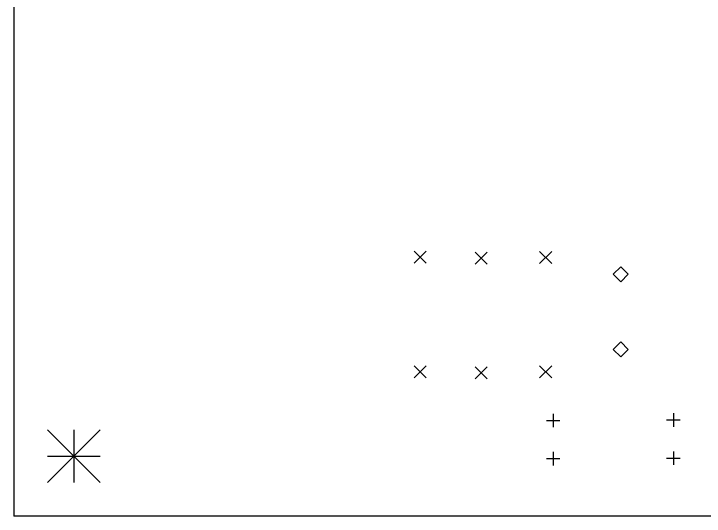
# Model space of a CAD drawing. Extents: x -2 to 92, y -24 to 92.
# Drawn here: x 0 to 45.94, y 0 to 33.42 of the extents above; entities that cross this region are included whole.
import ezdxf

# ---------------------------------------------------------------- set-up
doc = ezdxf.new("R2010")
doc.units = 0
doc.layers.add('BLACK', color=7, linetype='CONTINUOUS')

msp = doc.modelspace()

# ---------------------------------------------------------------- linework, layer by layer
at = {"layer": 'BLACK', "linetype": 'CONTINUOUS'}
for p, q in [((0, 92), (0, 0)), ((26.63, 17.6275), (27.43, 16.8275)), ((27.43, 17.6275), (26.63, 16.8275)), ((30.7, 17.5575), (31.5, 16.7575)), ((31.5, 17.5575), (30.7, 16.7575)), ((34.99, 17.62), (35.79, 16.82)), ((35.79, 17.62), (34.99, 16.82)), ((40.39, 16.6), (39.89, 16.1)), ((40.89, 16.1), (40.39, 16.6)), ((39.89, 16.1), (40.39, 15.6)), ((40.39, 15.6), (40.89, 16.1)), ((40.39, 11.6), (39.89, 11.1)), ((40.89, 11.1), (40.39, 11.6)), ((39.89, 11.1), (40.39, 10.6)), ((40.39, 10.6), (40.89, 11.1)), ((26.63, 10.0075), (27.43, 9.2075)), ((27.43, 10.0075), (26.63, 9.2075)), ((30.7, 9.9375), (31.5, 9.1375)), ((31.5, 9.9375), (30.7, 9.1375)), ((34.99, 10), (35.79, 9.2)), ((35.79, 10), (34.99, 9.2)), ((35.89, 6.82), (35.89, 5.92)), ((43.89, 6.85), (43.89, 5.95)), ((35.44, 6.37), (36.34, 6.37)), ((43.44, 6.4), (44.34, 6.4)), ((2.25, 5.75), (5.75, 2.25)), ((5.75, 5.75), (2.25, 2.25)), ((4, 5.75), (4, 2.25)), ((35.89, 4.28), (35.89, 3.38)), ((43.89, 4.31), (43.89, 3.41)), ((2.25, 4), (5.75, 4)), ((35.44, 3.83), (36.34, 3.83)), ((43.44, 3.86), (44.34, 3.86)), ((92, 0), (0, 0))]:
    msp.add_line(p, q, dxfattribs=at)

doc.saveas('drawing.dxf')
